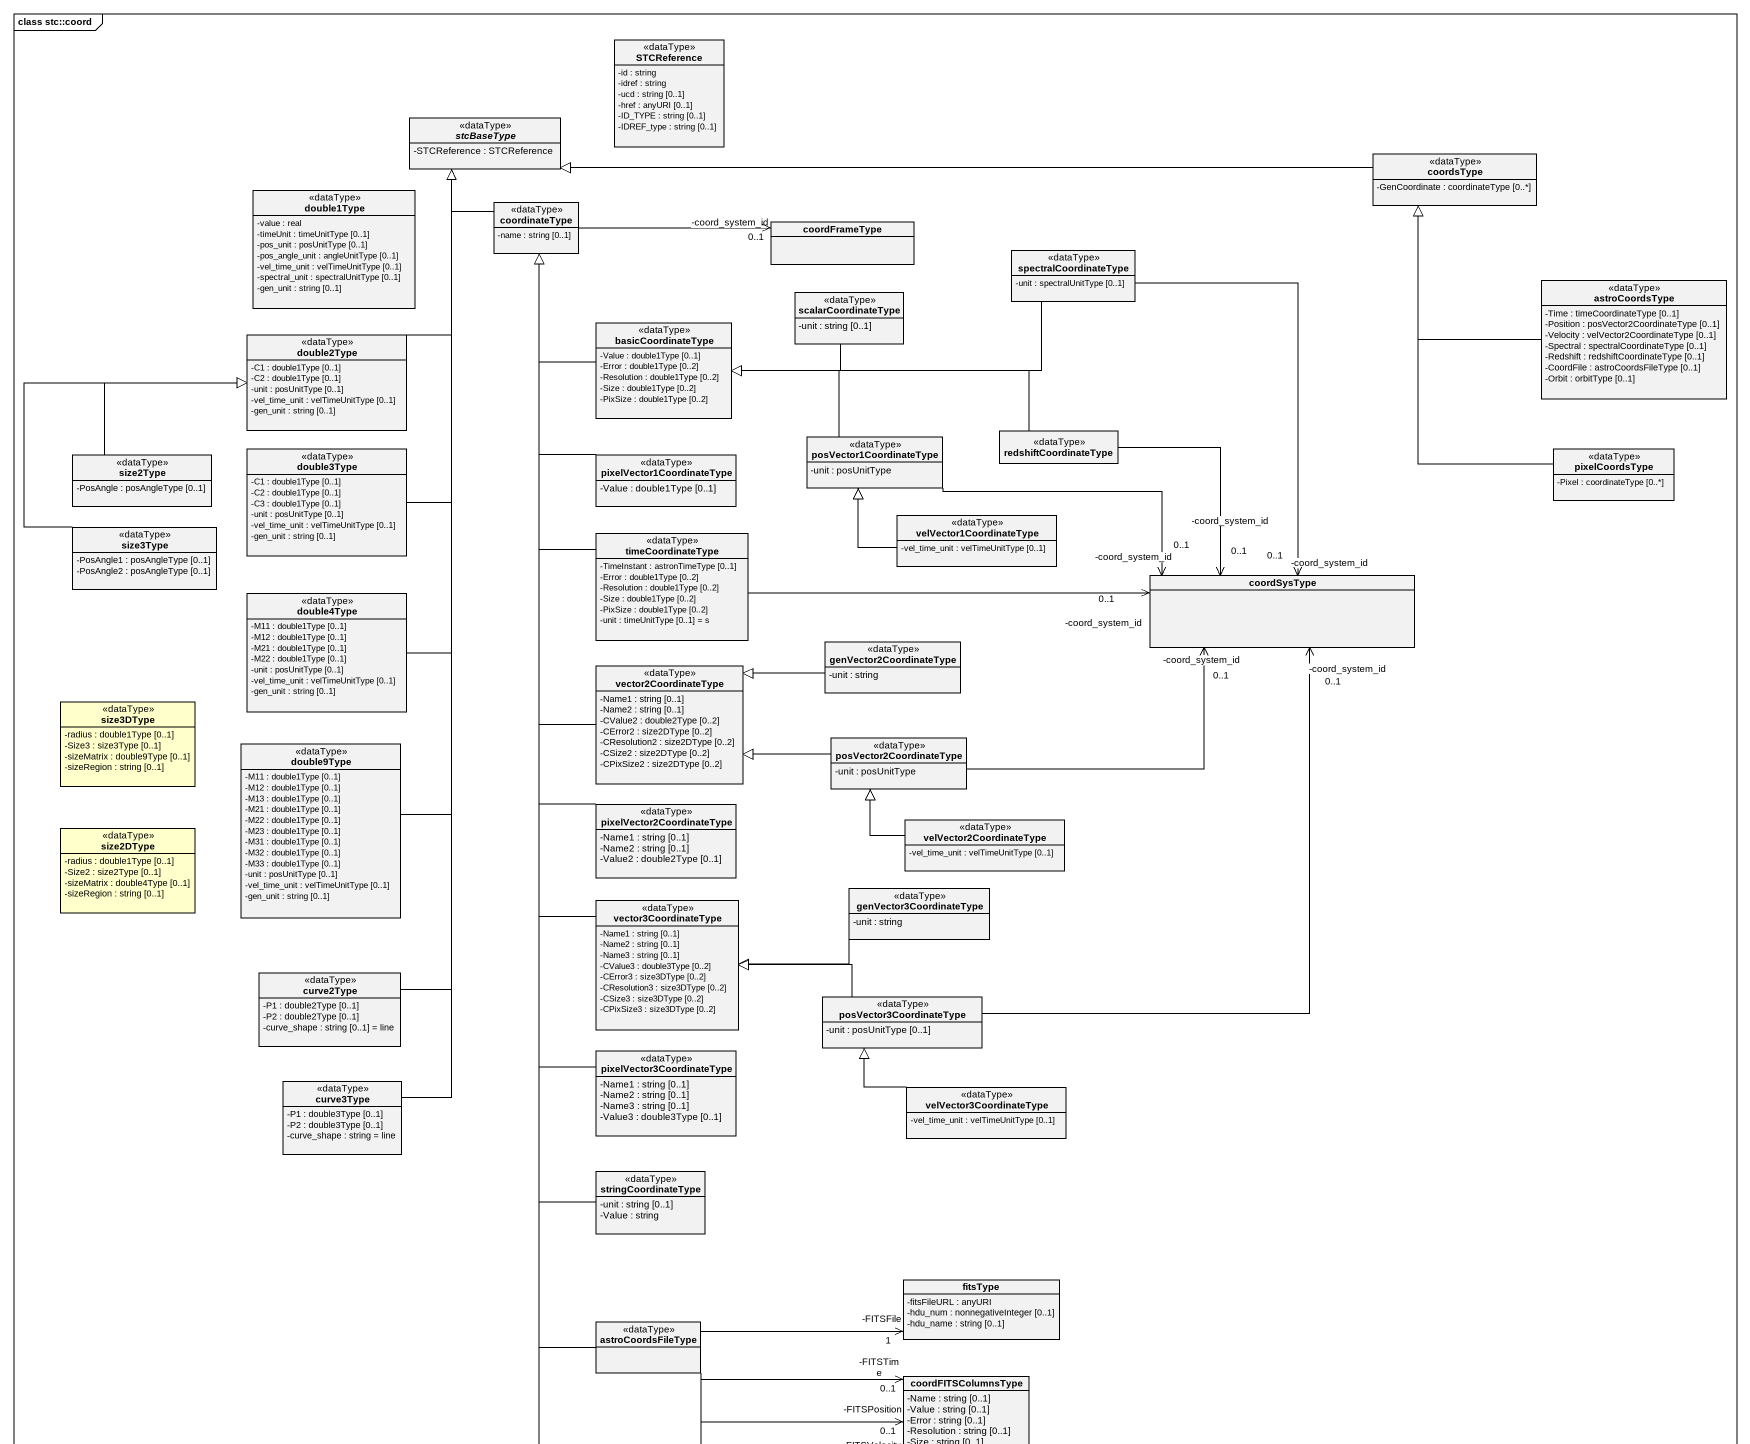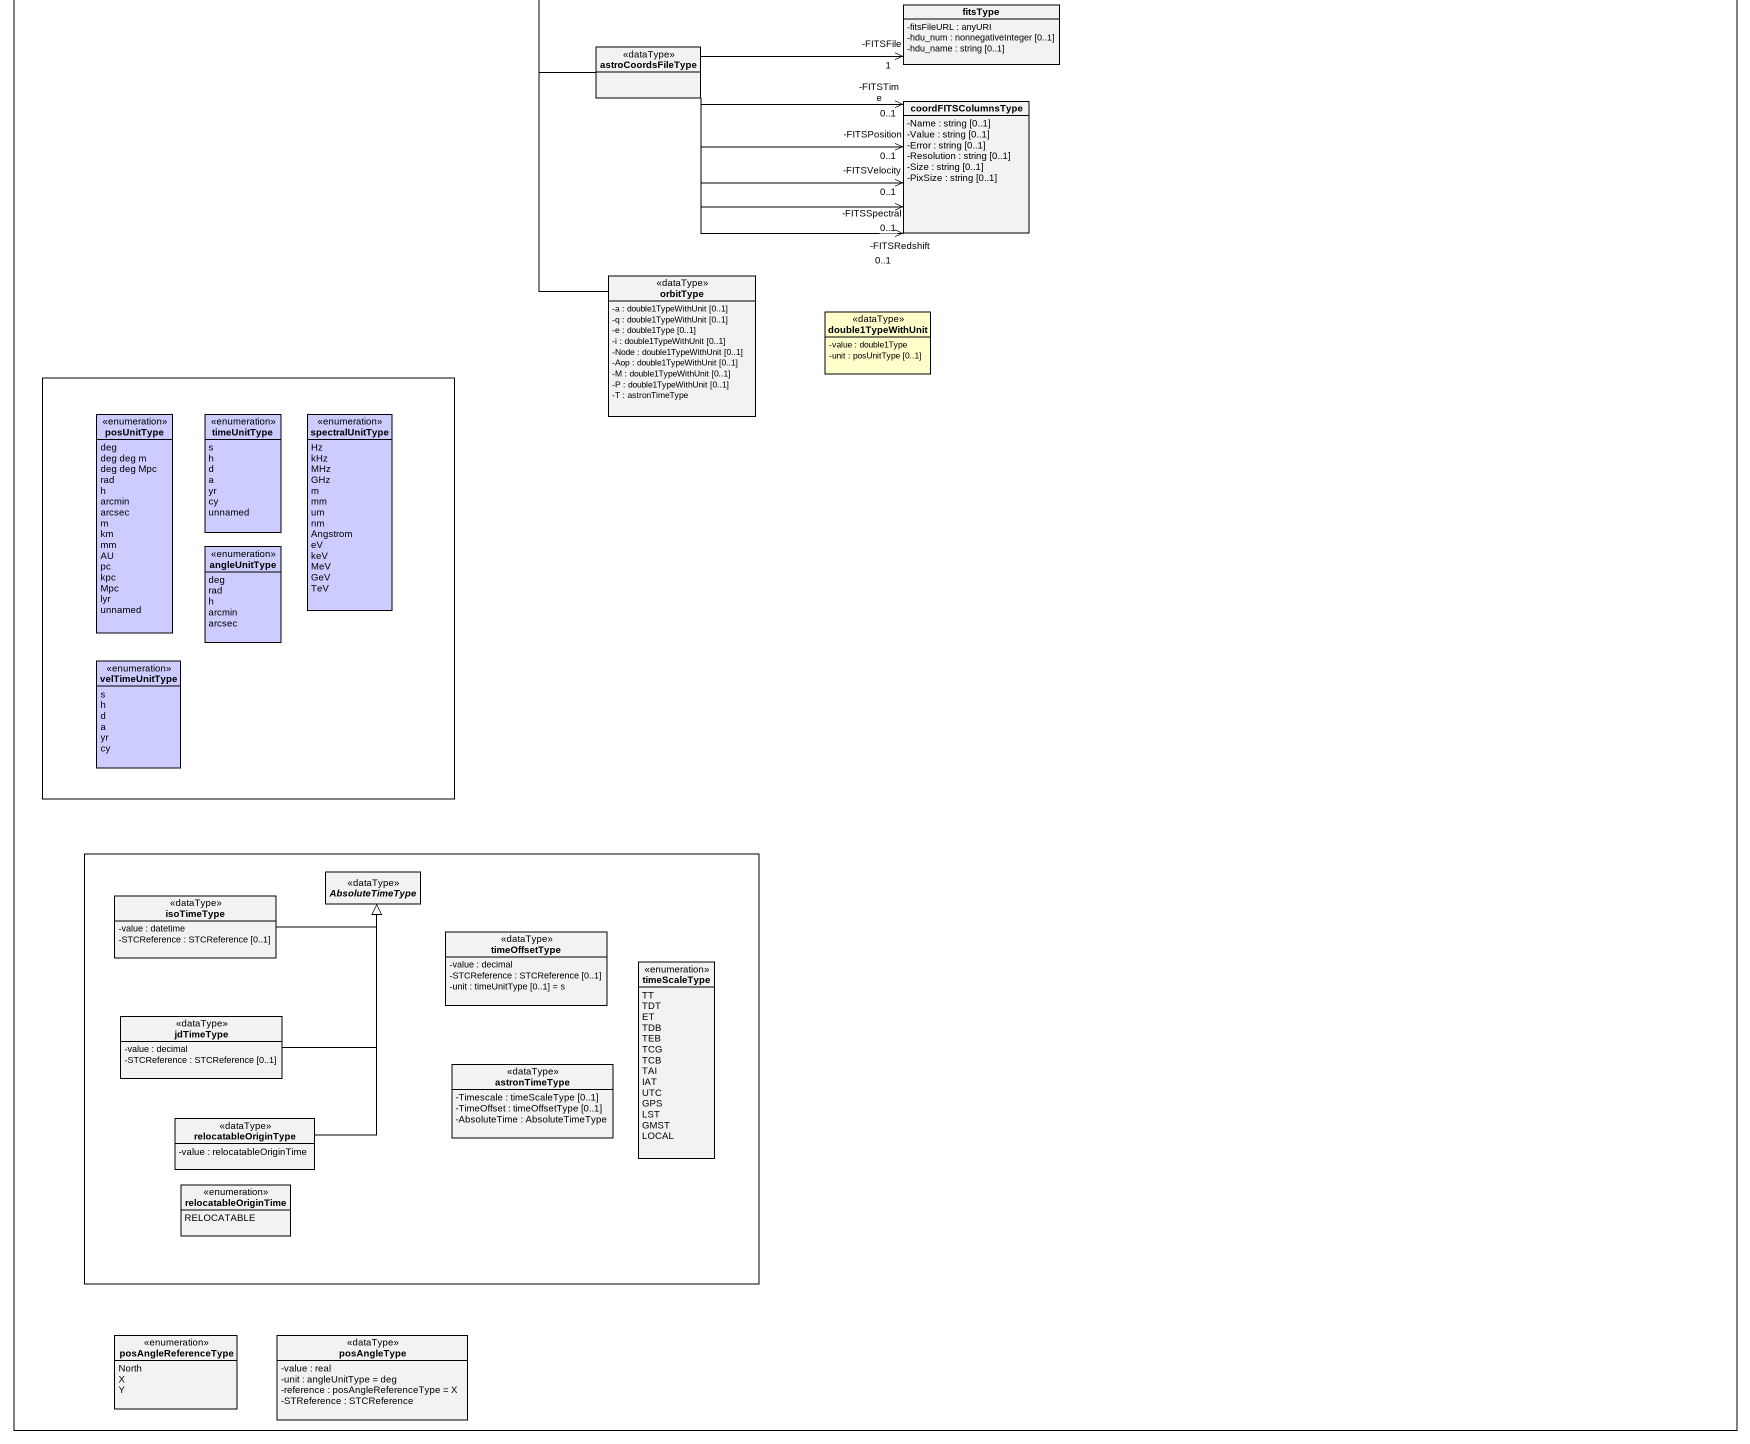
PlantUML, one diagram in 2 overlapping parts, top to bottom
@startuml
mainframe class stc::coord
hide circle
hide empty members
skinparam classAttributeIconSize 0
class STCReference <<dataType>> {
  -id : string
  -idref : string
  -ucd : string [0..1]
  -href : anyURI [0..1]
  -ID_TYPE : string [0..1]
  -IDREF_type : string [0..1]
}
abstract class stcBaseType <<dataType>> {
  -STCReference : STCReference
}
class coordsType <<dataType>> {
  -GenCoordinate : coordinateType [0..*]
}
class double1Type <<dataType>> {
  -value : real
  -timeUnit : timeUnitType [0..1]
  -pos_unit : posUnitType [0..1]
  -pos_angle_unit : angleUnitType [0..1]
  -vel_time_unit : velTimeUnitType [0..1]
  -spectral_unit : spectralUnitType [0..1]
  -gen_unit : string [0..1]
}
class coordinateType <<dataType>> {
  -name : string [0..1]
}
class coordFrameType
class spectralCoordinateType <<dataType>> {
  -unit : spectralUnitType [0..1]
}
class astroCoordsType <<dataType>> {
  -Time : timeCoordinateType [0..1]
  -Position : posVector2CoordinateType [0..1]
  -Velocity : velVector2CoordinateType [0..1]
  -Spectral : spectralCoordinateType [0..1]
  -Redshift : redshiftCoordinateType [0..1]
  -CoordFile : astroCoordsFileType [0..1]
  -Orbit : orbitType [0..1]
}
class basicCoordinateType <<dataType>> {
  -Value : double1Type [0..1]
  -Error : double1Type [0..2]
  -Resolution : double1Type [0..2]
  -Size : double1Type [0..2]
  -PixSize : double1Type [0..2]
}
class scalarCoordinateType <<dataType>> {
  -unit : string [0..1]
}
class double2Type <<dataType>> {
  -C1 : double1Type [0..1]
  -C2 : double1Type [0..1]
  -unit : posUnitType [0..1]
  -vel_time_unit : velTimeUnitType [0..1]
  -gen_unit : string [0..1]
}
class posVector1CoordinateType <<dataType>> {
  -unit : posUnitType
}
class redshiftCoordinateType <<dataType>>
class size2Type <<dataType>> {
  -PosAngle : posAngleType [0..1]
}
class double3Type <<dataType>> {
  -C1 : double1Type [0..1]
  -C2 : double1Type [0..1]
  -C3 : double1Type [0..1]
  -unit : posUnitType [0..1]
  -vel_time_unit : velTimeUnitType [0..1]
  -gen_unit : string [0..1]
}
class pixelVector1CoordinateType <<dataType>> {
  -Value : double1Type [0..1]
}
class pixelCoordsType <<dataType>> {
  -Pixel : coordinateType [0..*]
}
class velVector1CoordinateType <<dataType>> {
  -vel_time_unit : velTimeUnitType [0..1]
}
class size3Type <<dataType>> {
  -PosAngle1 : posAngleType [0..1]
  -PosAngle2 : posAngleType [0..1]
}
class timeCoordinateType <<dataType>> {
  -TimeInstant : astronTimeType [0..1]
  -Error : double1Type [0..2]
  -Resolution : double1Type [0..2]
  -Size : double1Type [0..2]
  -PixSize : double1Type [0..2]
  -unit : timeUnitType [0..1] = s
}
class double4Type <<dataType>> {
  -M11 : double1Type [0..1]
  -M12 : double1Type [0..1]
  -M21 : double1Type [0..1]
  -M22 : double1Type [0..1]
  -unit : posUnitType [0..1]
  -vel_time_unit : velTimeUnitType [0..1]
  -gen_unit : string [0..1]
}
class coordSysType
class vector2CoordinateType <<dataType>> {
  -Name1 : string [0..1]
  -Name2 : string [0..1]
  -CValue2 : double2Type [0..2]
  -CError2 : size2DType [0..2]
  -CResolution2 : size2DType [0..2]
  -CSize2 : size2DType [0..2]
  -CPixSize2 : size2DType [0..2]
}
class genVector2CoordinateType <<dataType>> {
  -unit : string
}
class size3DType <<dataType>> #FFFFCC {
  -radius : double1Type [0..1]
  -Size3 : size3Type [0..1]
  -sizeMatrix : double9Type [0..1]
  -sizeRegion : string [0..1]
}
class double9Type <<dataType>> {
  -M11 : double1Type [0..1]
  -M12 : double1Type [0..1]
  -M13 : double1Type [0..1]
  -M21 : double1Type [0..1]
  -M22 : double1Type [0..1]
  -M23 : double1Type [0..1]
  -M31 : double1Type [0..1]
  -M32 : double1Type [0..1]
  -M33 : double1Type [0..1]
  -unit : posUnitType [0..1]
  -vel_time_unit : velTimeUnitType [0..1]
  -gen_unit : string [0..1]
}
class posVector2CoordinateType <<dataType>> {
  -unit : posUnitType
}
class size2DType <<dataType>> #FFFFCC {
  -radius : double1Type [0..1]
  -Size2 : size2Type [0..1]
  -sizeMatrix : double4Type [0..1]
  -sizeRegion : string [0..1]
}
class pixelVector2CoordinateType <<dataType>> {
  -Name1 : string [0..1]
  -Name2 : string [0..1]
  -Value2 : double2Type [0..1]
}
class velVector2CoordinateType <<dataType>> {
  -vel_time_unit : velTimeUnitType [0..1]
}
class vector3CoordinateType <<dataType>> {
  -Name1 : string [0..1]
  -Name2 : string [0..1]
  -Name3 : string [0..1]
  -CValue3 : double3Type [0..2]
  -CError3 : size3DType [0..2]
  -CResolution3 : size3DType [0..2]
  -CSize3 : size3DType [0..2]
  -CPixSize3 : size3DType [0..2]
}
class genVector3CoordinateType <<dataType>> {
  -unit : string
}
class curve2Type <<dataType>> {
  -P1 : double2Type [0..1]
  -P2 : double2Type [0..1]
  -curve_shape : string [0..1] = line
}
class posVector3CoordinateType <<dataType>> {
  -unit : posUnitType [0..1]
}
class pixelVector3CoordinateType <<dataType>> {
  -Name1 : string [0..1]
  -Name2 : string [0..1]
  -Name3 : string [0..1]
  -Value3 : double3Type [0..1]
}
class curve3Type <<dataType>> {
  -P1 : double3Type [0..1]
  -P2 : double3Type [0..1]
  -curve_shape : string = line
}
class velVector3CoordinateType <<dataType>> {
  -vel_time_unit : velTimeUnitType [0..1]
}
class stringCoordinateType <<dataType>> {
  -unit : string [0..1]
  -Value : string
}
class fitsType {
  -fitsFileURL : anyURI
  -hdu_num : nonnegativeInteger [0..1]
  -hdu_name : string [0..1]
}
class astroCoordsFileType <<dataType>>
class coordFITSColumnsType {
  -Name : string [0..1]
  -Value : string [0..1]
  -Error : string [0..1]
  -Resolution : string [0..1]
  -Size : string [0..1]
  -PixSize : string [0..1]
}
class orbitType <<dataType>> {
  -a : double1TypeWithUnit [0..1]
  -q : double1TypeWithUnit [0..1]
  -e : double1Type [0..1]
  -i : double1TypeWithUnit [0..1]
  -Node : double1TypeWithUnit [0..1]
  -Aop : double1TypeWithUnit [0..1]
  -M : double1TypeWithUnit [0..1]
  -P : double1TypeWithUnit [0..1]
  -T : astronTimeType
}
class double1TypeWithUnit <<dataType>> #FFFFCC {
  -value : double1Type
  -unit : posUnitType [0..1]
}
rectangle " " as rectangle1 {
  enum posUnitType #CCCCFF {
    deg
    deg deg m
    deg deg Mpc
    rad
    h
    arcmin
    arcsec
    m
    km
    mm
    AU
    pc
    kpc
    Mpc
    lyr
    unnamed
  }
  enum timeUnitType #CCCCFF {
    s
    h
    d
    a
    yr
    cy
    unnamed
  }
  enum spectralUnitType #CCCCFF {
    Hz
    kHz
    MHz
    GHz
    m
    mm
    um
    nm
    Angstrom
    eV
    keV
    MeV
    GeV
    TeV
  }
  enum angleUnitType #CCCCFF {
    deg
    rad
    h
    arcmin
    arcsec
  }
  enum velTimeUnitType #CCCCFF {
    s
    h
    d
    a
    yr
    cy
  }
}
rectangle " " as rectangle2 {
  abstract class AbsoluteTimeType <<dataType>>
  class isoTimeType <<dataType>> {
    -value : datetime
    -STCReference : STCReference [0..1]
  }
  class timeOffsetType <<dataType>> {
    -value : decimal
    -STCReference : STCReference [0..1]
    -unit : timeUnitType [0..1] = s
  }
  enum timeScaleType {
    TT
    TDT
    ET
    TDB
    TEB
    TCG
    TCB
    TAI
    IAT
    UTC
    GPS
    LST
    GMST
    LOCAL
  }
  class jdTimeType <<dataType>> {
    -value : decimal
    -STCReference : STCReference [0..1]
  }
  class astronTimeType <<dataType>> {
    -Timescale : timeScaleType [0..1]
    -TimeOffset : timeOffsetType [0..1]
    -AbsoluteTime : AbsoluteTimeType
  }
  class relocatableOriginType <<dataType>> {
    -value : relocatableOriginTime
  }
  enum relocatableOriginTime {
    RELOCATABLE
  }
}
enum posAngleReferenceType {
  North
  X
  Y
}
class posAngleType <<dataType>> {
  -value : real
  -unit : angleUnitType = deg
  -reference : posAngleReferenceType = X
  -STReference : STCReference
}
coordsType -left-|> stcBaseType
coordinateType -up-|> stcBaseType
coordinateType -right-> "-coord_system_id\n0..1" coordFrameType
spectralCoordinateType -left-|> basicCoordinateType
spectralCoordinateType --> "-coord_system_id\n0..1" coordSysType
astroCoordsType -up-|> coordsType
basicCoordinateType -up-|> coordinateType
scalarCoordinateType -left-|> basicCoordinateType
double2Type -up-|> stcBaseType
posVector1CoordinateType -left-|> basicCoordinateType
posVector1CoordinateType -right-> "-coord_system_id\n0..1" coordSysType
redshiftCoordinateType -left-|> basicCoordinateType
redshiftCoordinateType --> "-coord_system_id\n0..1" coordSysType
size2Type -right-|> double2Type
double3Type -up-|> stcBaseType
pixelVector1CoordinateType -up-|> coordinateType
pixelCoordsType -up-|> coordsType
velVector1CoordinateType -up-|> posVector1CoordinateType
size3Type -up-|> double2Type
timeCoordinateType -up-|> coordinateType
timeCoordinateType -right-> "-coord_system_id\n0..1" coordSysType
double4Type -up-|> stcBaseType
vector2CoordinateType -up-|> coordinateType
genVector2CoordinateType -left-|> vector2CoordinateType
double9Type -up-|> stcBaseType
posVector2CoordinateType -right-> "-coord_system_id\n0..1" coordSysType
posVector2CoordinateType -left-|> vector2CoordinateType
pixelVector2CoordinateType -up-|> coordinateType
velVector2CoordinateType -up-|> posVector2CoordinateType
vector3CoordinateType -up-|> coordinateType
genVector3CoordinateType -left-|> vector3CoordinateType
curve2Type -up-|> stcBaseType
posVector3CoordinateType -up-> "-coord_system_id\n0..1" coordSysType
posVector3CoordinateType -left-|> vector3CoordinateType
pixelVector3CoordinateType -up-|> coordinateType
curve3Type -up-|> stcBaseType
velVector3CoordinateType -up-|> posVector3CoordinateType
stringCoordinateType -up-|> coordinateType
astroCoordsFileType -up-|> coordinateType
astroCoordsFileType -right-> "-FITSFile\n1" fitsType
astroCoordsFileType -right-> "-FITSTime\n0..1" coordFITSColumnsType
astroCoordsFileType -right-> "-FITSPosition\n0..1" coordFITSColumnsType
astroCoordsFileType -right-> "-FITSVelocity\n0..1" coordFITSColumnsType
astroCoordsFileType -right-> "-FITSSpectral\n0..1" coordFITSColumnsType
astroCoordsFileType -right-> "-FITSRedshift\n0..1" coordFITSColumnsType
orbitType -up-|> coordinateType
isoTimeType -right-|> AbsoluteTimeType
jdTimeType -up-|> AbsoluteTimeType
relocatableOriginType -up-|> AbsoluteTimeType
@enduml
